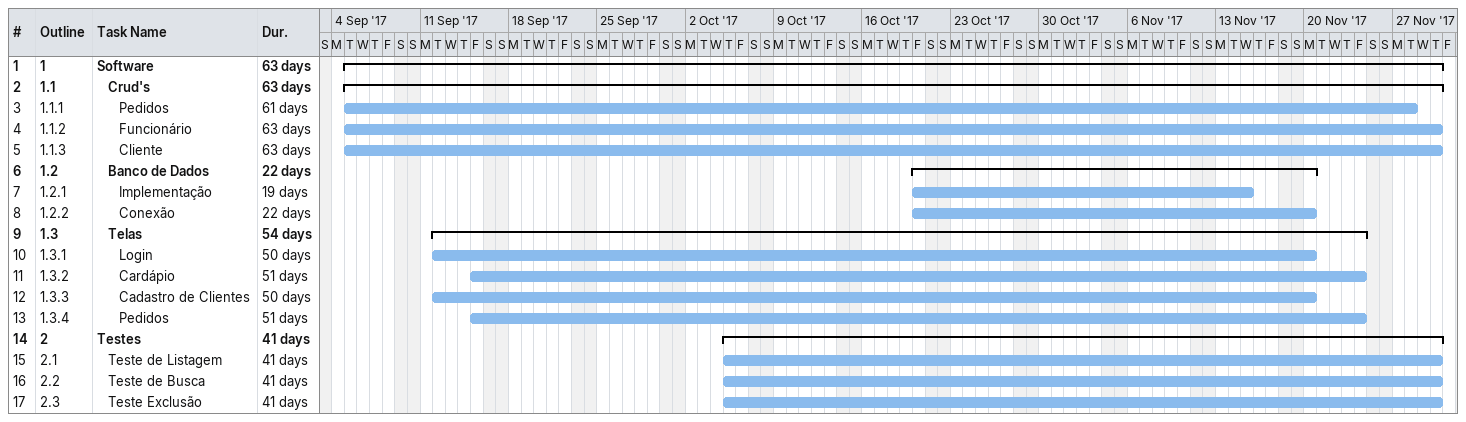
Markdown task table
| ID | WBS | Task | Duration | Start | Finish |
|---|---|---|---|---|---|
| 1 | 1 | **Software** | 63d | 2017-09-05 | 2017-11-30 |
| 2 | 1.1 | **Crud's** | 63d | 2017-09-05 | 2017-11-30 |
| 3 | 1.1.1 | Pedidos | 61d | 2017-09-05 | 2017-11-28 |
| 4 | 1.1.2 | Funcionário | 63d | 2017-09-05 | 2017-11-30 |
| 5 | 1.1.3 | Cliente | 63d | 2017-09-05 | 2017-11-30 |
| 6 | 1.2 | **Banco de Dados** | 22d | 2017-10-20 | 2017-11-20 |
| 7 | 1.2.1 | Implementação | 19d | 2017-10-20 | 2017-11-15 |
| 8 | 1.2.2 | Conexão | 22d | 2017-10-20 | 2017-11-20 |
| 9 | 1.3 | **Telas** | 54d | 2017-09-12 | 2017-11-24 |
| 10 | 1.3.1 | Login | 50d | 2017-09-12 | 2017-11-20 |
| 11 | 1.3.2 | Cardápio | 51d | 2017-09-15 | 2017-11-24 |
| 12 | 1.3.3 | Cadastro de Clientes | 50d | 2017-09-12 | 2017-11-20 |
| 13 | 1.3.4 | Pedidos | 51d | 2017-09-15 | 2017-11-24 |
| 14 | 2 | **Testes** | 41d | 2017-10-05 | 2017-11-30 |
| 15 | 2.1 | Teste de Listagem | 41d | 2017-10-05 | 2017-11-30 |
| 16 | 2.2 | Teste de Busca | 41d | 2017-10-05 | 2017-11-30 |
| 17 | 2.3 | Teste Exclusão | 41d | 2017-10-05 | 2017-11-30 |
